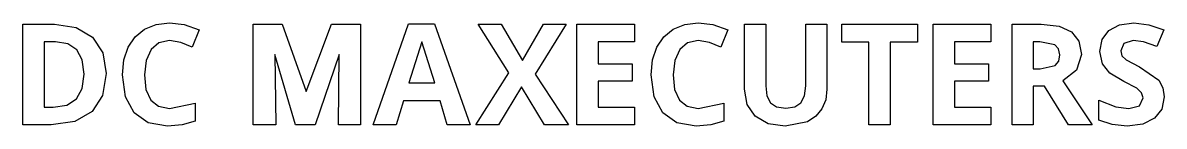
# Model space of a CAD drawing. Extents: x 0 to 91.6, y 0 to 8.3.
import ezdxf

# ---------------------------------------------------------------- set-up
doc = ezdxf.new("R2010")
doc.units = 0
doc.layers.add('Layer_1', color=7, linetype='CONTINUOUS')

msp = doc.modelspace()

# ---------------------------------------------------------------- linework, layer by layer
at = {"layer": 'Layer_1', "color": 7}
for points in [[(11.77947, 6.862631), (10.923709, 6.680739), (10.285677, 6.135034), (9.888802, 5.269627), (9.75651, 4.117568), (9.882945, 2.938331), (10.26225, 2.095982), (10.894425, 1.590607), (11.77947, 1.422148), (13.835503, 1.846582), (13.835503, 0.413401), (12.785438, 0.103352), (11.619618, 0.000002), (10.067947, 0.265969), (8.929688, 1.063839), (8.231022, 2.364714), (7.998133, 4.128603), (8.112511, 5.306824), (8.455642, 6.327961), (9.01237, 7.164411), (9.767535, 7.777652), (10.700467, 8.157974), (11.77947, 8.284777), (12.956315, 8.142819), (14.138672, 7.717002), (13.587457, 6.327961), (12.677951, 6.70278), (11.77947, 6.862631), (11.77947, 6.862631)], [(54.200998, 6.862631), (53.345235, 6.680739), (52.707204, 6.135034), (52.310329, 5.269627), (52.178037, 4.117568), (52.304473, 2.938331), (52.683777, 2.095982), (53.315952, 1.590607), (54.200998, 1.422148), (56.257029, 1.846582), (56.257029, 0.413401), (55.206965, 0.103352), (54.041144, 0.000002), (52.489473, 0.265969), (51.351214, 1.063839), (50.65255, 2.364714), (50.41966, 4.128603), (50.534037, 5.306824), (50.877168, 6.327961), (51.433897, 7.164411), (52.189061, 7.777652), (53.121995, 8.157974), (54.200998, 8.284777), (55.377842, 8.142819), (56.560198, 7.717002), (56.008984, 6.327961), (55.099478, 6.70278), (54.200998, 6.862631), (54.200998, 6.862631)], [(91.584419, 2.348176), (91.38736, 1.372534), (90.796181, 0.628398), (89.859112, 0.157087), (88.613367, 0.000002), (87.397937, 0.121273), (86.331335, 0.485058), (86.331335, 2.072558), (87.709375, 1.559929), (88.745658, 1.411113), (89.605556, 1.626082), (89.908724, 2.265485), (89.776433, 2.684415), (89.385069, 3.042697), (88.343272, 3.588401), (87.235329, 4.255377), (86.64553, 4.999513), (86.425044, 5.991721), (86.605567, 6.946705), (87.147135, 7.672919), (88.012541, 8.131812), (89.153557, 8.284777), (90.349697, 8.135933), (91.545833, 7.717002), (90.994617, 6.388582), (89.92526, 6.757898), (89.098436, 6.862631), (88.354295, 6.636627), (88.095224, 6.046839), (88.199956, 5.64995), (88.530684, 5.324745), (89.616579, 4.762502), (91.165494, 3.676596), (91.479689, 3.07439), (91.584419, 2.348176), (91.584419, 2.348176)], [(6.686241, 4.216797), (6.402365, 2.459795), (5.550738, 1.168572), (4.168565, 0.374822), (2.282031, 0.110238), (0, 0.110238), (0, 8.169009), (2.530078, 8.169009), (4.282943, 7.908575), (5.594835, 7.127214), (6.41339, 5.878719), (6.686241, 4.216797), (6.686241, 4.216797)], [(21.888758, 0.110238), (20.208764, 5.755614), (20.28869, 0.110238), (18.476736, 0.110238), (18.476736, 8.169009), (20.802864, 8.169009), (22.726606, 2.790418), (24.766102, 8.169009), (27.092231, 8.169009), (27.092231, 0.110238), (25.321039, 0.110238), (25.378909, 5.744579), (23.454203, 0.110238), (21.88875, 0.110238), (21.888758, 0.110238)], [(34.059591, 0.110238), (33.475303, 2.028475), (30.537325, 2.028475), (29.953037, 0.110238), (28.111979, 0.110238), (30.95625, 8.202086), (33.045355, 8.202086), (35.900651, 0.110238), (34.059591, 0.110238)], [(43.790001, 0.110013), (41.864511, 0.110013), (40.015171, 3.158238), (38.165828, 0.110013), (36.360001, 0.110013), (38.998031, 4.266186), (36.528618, 8.168783), (38.388835, 8.168783), (40.102197, 5.269402), (41.782921, 8.168783), (43.599628, 8.168783), (41.103019, 4.17246), (43.790001, 0.110013), (43.790001, 0.110013)], [(64.52526, 8.169009), (64.52526, 2.954502), (64.424662, 2.116669), (64.122873, 1.389072), (63.636426, 0.795135), (62.970833, 0.358283), (61.184894, 0.000002), (59.8041, 0.198433), (58.770571, 0.793752), (58.125651, 1.739084), (57.910676, 2.976572), (57.910676, 8.169009), (59.613933, 8.169009), (59.613933, 3.235624), (59.707639, 2.428101), (59.988758, 1.868624), (60.486231, 1.542036), (61.228992, 1.433155), (61.951083, 1.542036), (62.441667, 1.868624), (62.72692, 2.433605), (62.822003, 3.246659), (62.822003, 8.169009), (64.52526, 8.169009), (64.52526, 8.169009)], [(81.083765, 3.202547), (81.083765, 0.110238), (79.375, 0.110238), (79.375, 8.169009), (81.723176, 8.169009), (83.152203, 8.018811), (84.154035, 7.568186), (84.745215, 6.817165), (84.942274, 5.754683), (84.55091, 4.486884), (83.442968, 3.621478), (85.813194, 0.110238), (83.917014, 0.110238), (81.993272, 3.202547), (81.083765, 3.202547), (81.083765, 3.202547)], [(4.911328, 4.172686), (4.768012, 5.308546), (4.338064, 6.119878), (3.621484, 6.606655), (2.618272, 6.768933), (1.708767, 6.768933), (1.708767, 1.521349), (2.441883, 1.521349), (3.522265, 1.68707), (4.293967, 2.184177), (4.756988, 3.012725), (4.911328, 4.172686), (4.911328, 4.172686)], [(33.067405, 3.461627), (32.009072, 6.772658), (30.967274, 3.461627), (33.067405, 3.461627)], [(81.083765, 4.591617), (81.634982, 4.591617), (82.831119, 4.861732), (83.120507, 5.208978), (83.21697, 5.7106), (83.117752, 6.201158), (82.820095, 6.526391), (81.601908, 6.768933), (81.083765, 6.768933), (81.083765, 4.591617), (81.083765, 4.591617)]]:
    msp.add_lwpolyline(points, dxfattribs=at)
for points in [[(49.091232, 0.110238), (44.45, 0.110238), (44.45, 8.169009), (49.091232, 8.169009), (49.091232, 6.768933), (46.158765, 6.768933), (46.158765, 4.999513), (48.887281, 4.999513), (48.887281, 3.599436), (46.158765, 3.599436), (46.158765, 1.521349), (49.091232, 1.521349), (49.091232, 0.110238), (49.091232, 0.110238)], [(69.607464, 0.110238), (67.898696, 0.110238), (67.898696, 6.746863), (65.710373, 6.746863), (65.710373, 8.169009), (71.79579, 8.169009), (71.79579, 6.746863), (69.607464, 6.746863), (69.607464, 0.110238), (69.607464, 0.110238)], [(77.688279, 0.110238), (73.047047, 0.110238), (73.047047, 8.169009), (77.688279, 8.169009), (77.688279, 6.768933), (74.755815, 6.768933), (74.755815, 4.999513), (77.484331, 4.999513), (77.484331, 3.599436), (74.755815, 3.599436), (74.755815, 1.521349), (77.688279, 1.521349), (77.688279, 0.110238), (77.688279, 0.110238)]]:
    msp.add_lwpolyline(points, close=True, dxfattribs=at)

doc.saveas('drawing.dxf')
